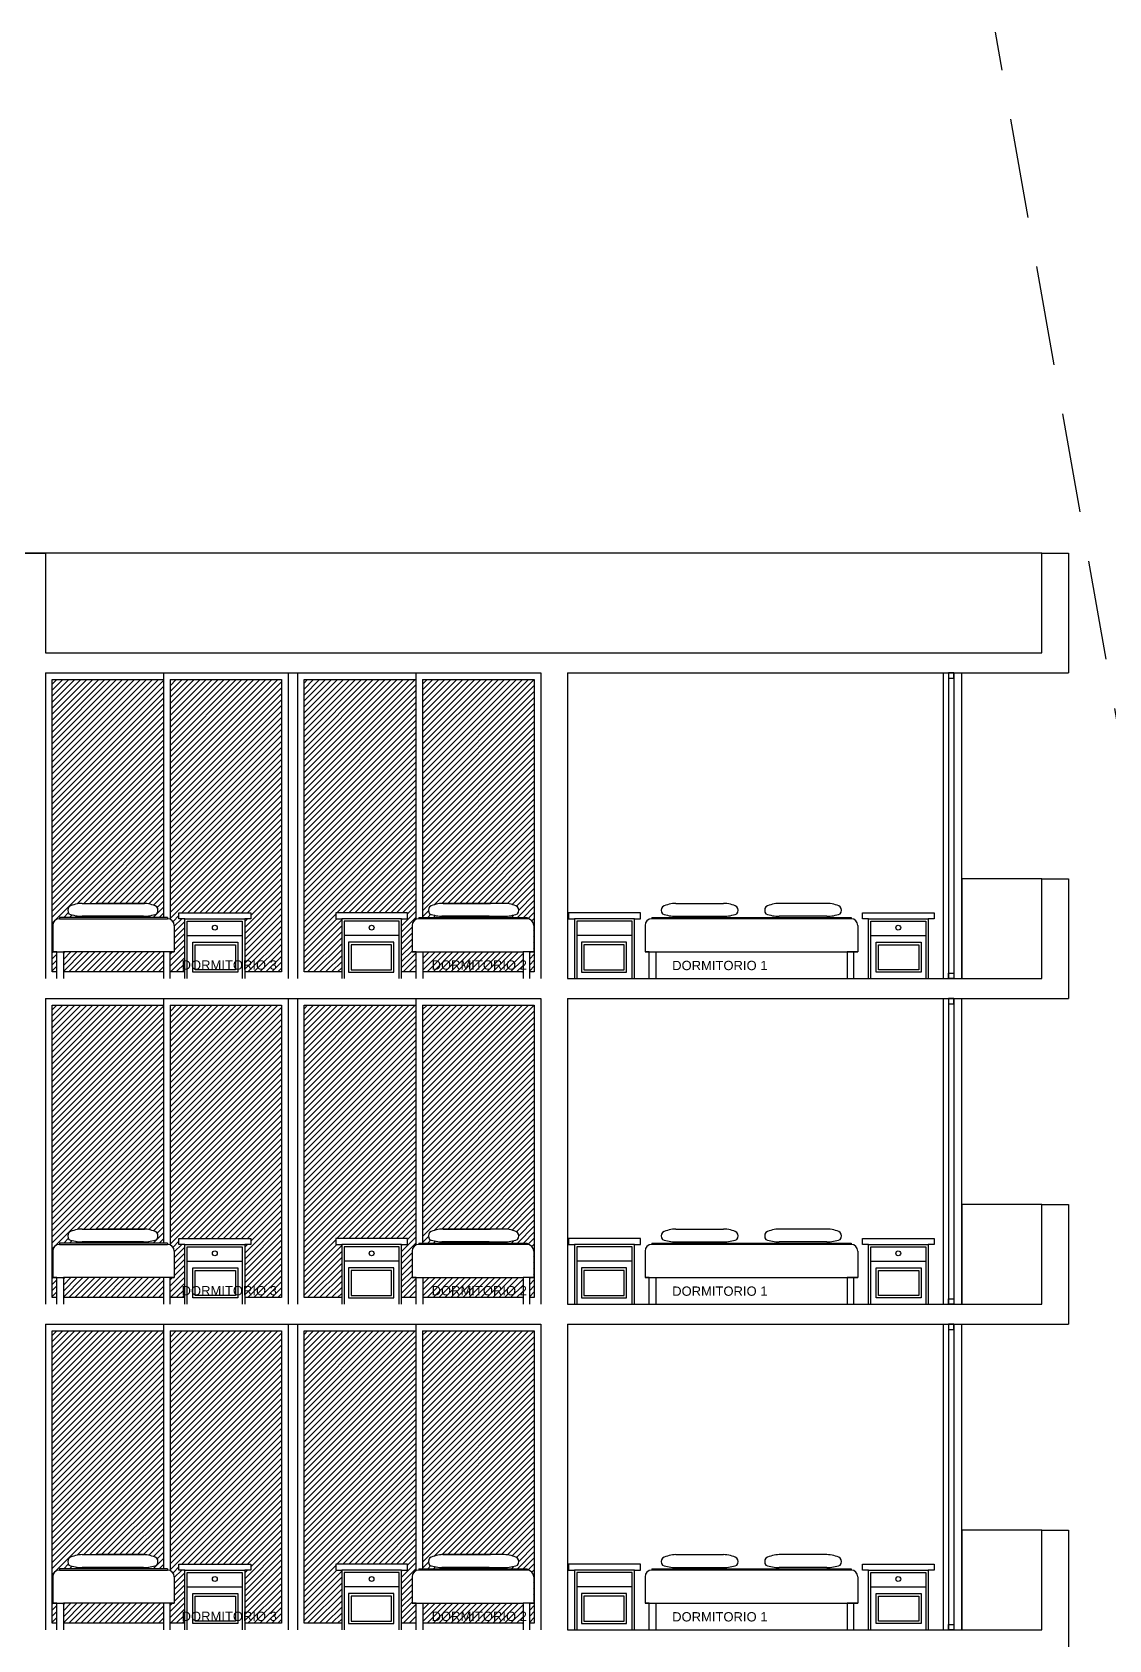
# Model space of a CAD drawing. Header units: millimetres. Extents: x 1217 to 2428, y 234 to 644.
# Drawn here: x 2255.87 to 2263.97, y 426.33 to 438.42 of the extents above; entities that cross this region are included whole.
import ezdxf

# ---------------------------------------------------------------- set-up
doc = ezdxf.new("R2010")
doc.units = ezdxf.units.MM
doc.linetypes.add('HIDDEN', pattern=[0.375, 0.25, -0.125])
doc.layers.get('0').update_dxf_attribs({"lineweight": 5})
for name, color, linetype in [('0.1', 251, 'Continuous'), ('0.2', 2, 'Continuous'), ('0.3', 6, 'Continuous'), ('MURO', 5, 'Continuous'), ('Texto', 1, 'Continuous')]:
    doc.layers.add(name, color=color, linetype=linetype)
doc.styles.add('INTERARQ', font='arial.ttf')
doc.styles.get("Standard").update_dxf_attribs({"font": 'arial.ttf'})
doc.dimstyles.new('ESCALA_1-50', dxfattribs={"dimtxt": 0.15, "dimasz": 0.06, "dimexe": 0.18, "dimexo": 0.0625, "dimgap": 0, "dimtad": 0, "dimtih": 1, "dimtoh": 1, "dimzin": 0, "dimdsep": 46, "dimtxsty": 'INTERARQ', "dimblk": 'DIMTICK', "dimcen": 0, "dimse1": 1, "dimse2": 1, "dimclrd": 256, "dimclre": 1, "dimclrt": 2, "dimadec": 0, "dimazin": 0, "dimtfac": 4.5, "dimtofl": 0, "dimtmove": 2, "dimatfit": 3, "dimldrblk": 'DIMTICK', "dimfxl": 1, "dimtolj": 1, "dimtzin": 0, "dimarcsym": 0})
pattern_1 = [(45, (422.339955, -270.773546), (-0.0224506403, 0.0224506403), [])]
pattern_2 = [(45, (422.33998, -268.323546), (-0.0224506403, 0.0224506403), [])]
pattern_3 = [(45, (422.33998, -265.873545), (-0.0224506403, 0.0224506403), [])]

# ---------------------------------------------------------------- blocks, each defined once
blk = doc.blocks.new('DIMTICK')
at = {"color": 1}
for p, q in [((-1, 0), (1, 0)), ((0, 1), (0, -1))]:
    blk.add_line(p, q, dxfattribs=at)
at = {"color": 3, "const_width": 0.141}
blk.add_lwpolyline([(0.71, 0.71), (-0.71, -0.71)], dxfattribs=at)
blk = doc.blocks.new('*D1771')
at = {"layer": '0.1', "lineweight": -2, "ltscale": 3, "transparency": 16777216}
for start, end in [(101.5525, 137.3613), (142.5403, 178.4475)]:
    blk.add_arc((2272.158, 387.171), 2.214, start, end, dxfattribs=at)
at = {"layer": 'Defpoints', "color": 0, "ltscale": 3, "transparency": 16777216}
for p in [(2263.121, 438.421, 0), (2270.836, 388.947), (2264.808, 387.171, 0), (2272.158, 387.171, 0), (2275.569, 387.171, 0)]:
    blk.add_point(p, dxfattribs=at)
at = {"layer": '0.1', "lineweight": -2, "ltscale": 3, "transparency": 16777216, "xscale": 0.06, "yscale": 0.06, "zscale": 0.06}
for p, rotation in [((2271.773, 389.352), 10.7762347188835), ((2269.943, 387.171), 269.2237652811169)]:
    blk.add_blockref('DIMTICK', p, dxfattribs=dict(at, rotation=rotation))
at = {"layer": '0.1', "color": 2, "ltscale": 3, "transparency": 16777216, "insert": (2270.462, 388.594), "char_height": 0.15, "attachment_point": 5, "style": 'INTERARQ'}
blk.add_mtext('\\A1;80°', dxfattribs=at)

msp = doc.modelspace()

# ---------------------------------------------------------------- hatches: boundary and pattern name
at = {"layer": '0.1', "ltscale": 3}
h = msp.add_hatch(dxfattribs=at)
h.set_pattern_fill('ANSI31', color=256, scale=0.01)
h.set_pattern_definition(pattern_3)
h.paths.add_polyline_path([(2257.07145, 433.551), (2257.74959, 433.551), (2257.74959, 431.351), (2257.4732, 431.351), (2257.4732, 431.751), (2257.5182, 431.751), (2257.5182, 431.796), (2257.4732, 431.796), (2257.07145, 431.796)])
h.paths.add_polyline_path([(2256.912, 433.551), (2257.07145, 433.551), (2257.07145, 431.796), (2256.9782, 431.796), (2256.9782, 431.751), (2257.0232, 431.751), (2257.0232, 431.351), (2256.91338, 431.351), (2256.91338, 431.501), (2256.94338, 431.501), (2256.94338, 431.701, 0.30639718), (2256.912, 431.7474)])
h.paths.add_polyline_path([(2256.02441, 433.551), (2256.862, 433.551), (2256.862, 431.761), (2256.07897, 431.761), (2256.07898, 431.751, 0.41421356), (2256.02898, 431.701), (2256.02898, 431.501), (2256.05898, 431.501), (2256.05898, 431.351), (2256.02441, 431.351)])
h.paths.add_polyline_path([(2256.15083, 431.78802, -0.34083198), (2256.15083, 431.8411, -0.12559879), (2256.25178, 431.86687), (2256.71083, 431.86687, -0.12559879), (2256.81178, 431.8411, -0.34083198), (2256.81178, 431.78802, -0.09102825), (2256.71083, 431.76949), (2256.25178, 431.76949, -0.09102825)], flags=16)
h.paths.add_polyline_path([(2256.10898, 431.501), (2256.86338, 431.501), (2256.86338, 431.351), (2256.10898, 431.351)])
h.paths.add_polyline_path([(2257.7347, 431.32919), (2256.98256, 431.32919), (2256.98256, 431.47344), (2257.7347, 431.47344)], flags=9)
h = msp.add_hatch(dxfattribs=at)
h.set_pattern_fill('ANSI31', color=256, scale=0.01)
h.set_pattern_definition(pattern_3)
h.paths.add_polyline_path([(2258.81057, 433.551), (2259.65155, 433.551), (2259.64698, 431.701, 0.41421356), (2259.59698, 431.751), (2259.59699, 431.761), (2258.81057, 431.761)])
h.paths.add_polyline_path([(2258.86418, 431.78802, -0.34083198), (2258.86418, 431.8411, -0.12559879), (2258.96513, 431.86687), (2259.32258, 431.86687), (2259.42418, 431.86687, -0.12559879), (2259.52513, 431.8411, -0.34083198), (2259.52513, 431.78802, -0.09102825), (2259.42418, 431.76949), (2258.96513, 431.76949, -0.09102825)], flags=16)
h.paths.add_polyline_path([(2258.81258, 431.501), (2259.56698, 431.501), (2259.56698, 431.351), (2258.81258, 431.351)])
h.paths.add_polyline_path([(2259.61698, 431.501), (2259.64698, 431.501), (2259.64698, 431.701), (2259.65155, 433.551), (2259.65155, 431.351), (2259.61698, 431.351)])
h.paths.add_polyline_path([(2257.91959, 433.551), (2258.76057, 433.551), (2258.76057, 431.74589, 0.28619519), (2258.73258, 431.701), (2258.73258, 431.501), (2258.76258, 431.501), (2258.76258, 431.351), (2258.65276, 431.351), (2258.65276, 431.751), (2258.69776, 431.751), (2258.69776, 431.796), (2258.20276, 431.796), (2258.15776, 431.796), (2258.15776, 431.751), (2258.20276, 431.751), (2258.20276, 431.351), (2257.91959, 431.351)])
h = msp.add_hatch(dxfattribs=at)
h.set_pattern_fill('ANSI31', color=256, scale=0.01)
h.set_pattern_definition(pattern_2)
h.paths.add_polyline_path([(2257.07145, 431.101), (2257.74959, 431.101), (2257.74959, 428.901), (2257.4732, 428.901), (2257.4732, 429.301), (2257.5182, 429.301), (2257.5182, 429.346), (2257.4732, 429.346), (2257.07145, 429.346)])
h.paths.add_polyline_path([(2256.912, 431.101), (2257.07145, 431.101), (2257.07145, 429.346), (2256.9782, 429.346), (2256.9782, 429.301), (2257.0232, 429.301), (2257.0232, 428.901), (2256.91338, 428.901), (2256.91338, 429.051), (2256.94338, 429.051), (2256.94338, 429.251, 0.30639718), (2256.912, 429.2974)])
h.paths.add_polyline_path([(2256.02441, 431.101), (2256.862, 431.101), (2256.862, 429.311), (2256.07897, 429.311), (2256.07898, 429.301, 0.41421356), (2256.02898, 429.251), (2256.02898, 429.051), (2256.05898, 429.051), (2256.05898, 428.901), (2256.02441, 428.901)])
h.paths.add_polyline_path([(2256.15083, 429.33802, -0.34083198), (2256.15083, 429.3911, -0.12559879), (2256.25178, 429.41687), (2256.71083, 429.41687, -0.12559879), (2256.81178, 429.3911, -0.34083198), (2256.81178, 429.33802, -0.09102825), (2256.71083, 429.31949), (2256.25178, 429.31949, -0.09102825)], flags=16)
h.paths.add_polyline_path([(2256.10898, 429.051), (2256.86338, 429.051), (2256.86338, 428.901), (2256.10898, 428.901)])
h.paths.add_polyline_path([(2257.7347, 428.87919), (2256.98256, 428.87919), (2256.98256, 429.02344), (2257.7347, 429.02344)], flags=9)
h = msp.add_hatch(dxfattribs=at)
h.set_pattern_fill('ANSI31', color=256, scale=0.01)
h.set_pattern_definition(pattern_2)
h.paths.add_polyline_path([(2258.81057, 431.101), (2259.65155, 431.101), (2259.64698, 429.251, 0.41421356), (2259.59698, 429.301), (2259.59699, 429.311), (2258.81057, 429.311)])
h.paths.add_polyline_path([(2258.86418, 429.33802, -0.34083198), (2258.86418, 429.3911, -0.12559879), (2258.96513, 429.41687), (2259.32258, 429.41687), (2259.42418, 429.41687, -0.12559879), (2259.52513, 429.3911, -0.34083198), (2259.52513, 429.33802, -0.09102825), (2259.42418, 429.31949), (2258.96513, 429.31949, -0.09102825)], flags=16)
h.paths.add_polyline_path([(2258.81258, 429.051), (2259.56698, 429.051), (2259.56698, 428.901), (2258.81258, 428.901)])
h.paths.add_polyline_path([(2259.61698, 429.051), (2259.64698, 429.051), (2259.64698, 429.251), (2259.65155, 431.101), (2259.65155, 428.901), (2259.61698, 428.901)])
h.paths.add_polyline_path([(2257.91959, 431.101), (2258.76057, 431.101), (2258.76057, 429.29589, 0.28619519), (2258.73258, 429.251), (2258.73258, 429.051), (2258.76258, 429.051), (2258.76258, 428.901), (2258.65276, 428.901), (2258.65276, 429.301), (2258.69776, 429.301), (2258.69776, 429.346), (2258.20276, 429.346), (2258.15776, 429.346), (2258.15776, 429.301), (2258.20276, 429.301), (2258.20276, 428.901), (2257.91959, 428.901)])
h = msp.add_hatch(dxfattribs=at)
h.set_pattern_fill('ANSI31', color=256, scale=0.01)
h.set_pattern_definition(pattern_1)
h.paths.add_polyline_path([(2257.07143, 428.651), (2257.74956, 428.651), (2257.74956, 426.451), (2257.47317, 426.451), (2257.47317, 426.851), (2257.51817, 426.851), (2257.51817, 426.896), (2257.47317, 426.896), (2257.07143, 426.896)])
h.paths.add_polyline_path([(2256.91197, 428.651), (2257.07143, 428.651), (2257.07143, 426.896), (2256.97817, 426.896), (2256.97817, 426.851), (2257.02317, 426.851), (2257.02317, 426.451), (2256.91336, 426.451), (2256.91336, 426.601), (2256.94336, 426.601), (2256.94336, 426.801, 0.30639718), (2256.91197, 426.8474)])
h.paths.add_polyline_path([(2256.02439, 428.651), (2256.86197, 428.651), (2256.86197, 426.861), (2256.07894, 426.861), (2256.07896, 426.851, 0.41421356), (2256.02896, 426.801), (2256.02896, 426.601), (2256.05896, 426.601), (2256.05896, 426.451), (2256.02439, 426.451)])
h.paths.add_polyline_path([(2256.1508, 426.88802, -0.34083198), (2256.1508, 426.9411, -0.12559879), (2256.25176, 426.96687), (2256.7108, 426.96687, -0.12559879), (2256.81175, 426.9411, -0.34083198), (2256.81175, 426.88802, -0.09102825), (2256.7108, 426.86949), (2256.25176, 426.86949, -0.09102825)], flags=16)
h.paths.add_polyline_path([(2256.10896, 426.601), (2256.86336, 426.601), (2256.86336, 426.451), (2256.10896, 426.451)])
h.paths.add_polyline_path([(2257.73468, 426.42919), (2256.98254, 426.42919), (2256.98254, 426.57344), (2257.73468, 426.57344)], flags=9)
h = msp.add_hatch(dxfattribs=at)
h.set_pattern_fill('ANSI31', color=256, scale=0.01)
h.set_pattern_definition(pattern_1)
h.paths.add_polyline_path([(2258.81054, 428.651), (2259.65152, 428.651), (2259.64695, 426.801, 0.41421356), (2259.59695, 426.851), (2259.59697, 426.861), (2258.81054, 426.861)])
h.paths.add_polyline_path([(2258.86416, 426.88802, -0.34083198), (2258.86416, 426.9411, -0.12559879), (2258.96511, 426.96687), (2259.32255, 426.96687), (2259.42415, 426.96687, -0.12559879), (2259.52511, 426.9411, -0.34083198), (2259.52511, 426.88802, -0.09102825), (2259.42415, 426.86949), (2258.96511, 426.86949, -0.09102825)], flags=16)
h.paths.add_polyline_path([(2258.81255, 426.601), (2259.56695, 426.601), (2259.56695, 426.451), (2258.81255, 426.451)])
h.paths.add_polyline_path([(2259.61695, 426.601), (2259.64695, 426.601), (2259.64695, 426.801), (2259.65152, 428.651), (2259.65152, 426.451), (2259.61695, 426.451)])
h.paths.add_polyline_path([(2257.91956, 428.651), (2258.76054, 428.651), (2258.76054, 426.84589, 0.28619519), (2258.73255, 426.801), (2258.73255, 426.601), (2258.76255, 426.601), (2258.76255, 426.451), (2258.65274, 426.451), (2258.65274, 426.851), (2258.69774, 426.851), (2258.69774, 426.896), (2258.20274, 426.896), (2258.15774, 426.896), (2258.15774, 426.851), (2258.20274, 426.851), (2258.20274, 426.451), (2257.91956, 426.451)])

# ---------------------------------------------------------------- linework, layer by layer
at = {"layer": '0.1', "linetype": 'ByBlock'}
for p, q in [((2256.02898, 431.701, 0), (2256.02898, 431.501, 0)), ((2256.89338, 431.761, 0), (2256.07897, 431.761, 0)), ((2256.07898, 431.751, 0), (2256.89337, 431.751, 0)), ((2256.94338, 431.701, 0), (2256.94338, 431.501, 0)), ((2258.73258, 431.701, 0), (2258.73258, 431.501, 0)), ((2258.78258, 431.761, 0), (2259.59699, 431.761, 0)), ((2259.59698, 431.751, 0), (2258.78259, 431.751, 0)), ((2259.64698, 431.701, 0), (2259.64698, 431.501, 0)), ((2260.48449, 431.701, 0), (2260.48449, 431.501, 0)), ((2262.0345, 431.751, 0), (2260.53448, 431.751, 0)), ((2260.53449, 431.761, 0), (2262.0345, 431.761, 0)), ((2262.08449, 431.701, 0), (2262.08449, 431.501, 0)), ((2256.02898, 431.501, 0), (2256.10898, 431.501, 0)), ((2256.05898, 431.501, 0), (2256.02898, 431.501, 0)), ((2256.05898, 431.301, 0), (2256.05898, 431.501, 0)), ((2256.94338, 431.501, 0), (2256.10898, 431.501, 0)), ((2256.10898, 431.501, 0), (2256.10898, 431.301, 0)), ((2256.94338, 431.501, 0), (2256.86338, 431.501, 0)), ((2256.91338, 431.501, 0), (2256.94338, 431.501, 0)), ((2256.91338, 431.301, 0), (2256.91338, 431.501, 0)), ((2258.73258, 431.501, 0), (2258.81258, 431.501, 0)), ((2258.73258, 431.501, 0), (2259.56698, 431.501, 0)), ((2258.76258, 431.501, 0), (2258.73258, 431.501, 0)), ((2258.76258, 431.301, 0), (2258.76258, 431.501, 0)), ((2259.56698, 431.501, 0), (2259.56698, 431.301, 0)), ((2259.64698, 431.501, 0), (2259.56698, 431.501, 0)), ((2259.61698, 431.501, 0), (2259.64698, 431.501, 0)), ((2259.61698, 431.301, 0), (2259.61698, 431.501, 0)), ((2260.48449, 431.501, 0), (2260.56449, 431.501, 0)), ((2260.48449, 431.501, 0), (2262.08449, 431.501, 0)), ((2260.51449, 431.501, 0), (2260.48449, 431.501, 0)), ((2260.51449, 431.301, 0), (2260.51449, 431.501, 0)), ((2262.00449, 431.501, 0), (2262.00449, 431.301, 0)), ((2262.08449, 431.501, 0), (2262.00449, 431.501, 0)), ((2262.05449, 431.501, 0), (2262.08449, 431.501, 0)), ((2262.05449, 431.301, 0), (2262.05449, 431.501, 0)), ((2256.02898, 429.251, 0), (2256.02898, 429.051, 0)), ((2256.89338, 429.311, 0), (2256.07897, 429.311, 0)), ((2256.07898, 429.301, 0), (2256.89337, 429.301, 0)), ((2256.94338, 429.251, 0), (2256.94338, 429.051, 0)), ((2258.73258, 429.251, 0), (2258.73258, 429.051, 0)), ((2258.78258, 429.311, 0), (2259.59699, 429.311, 0)), ((2259.59698, 429.301, 0), (2258.78259, 429.301, 0)), ((2259.64698, 429.251, 0), (2259.64698, 429.051, 0)), ((2260.48449, 429.251, 0), (2260.48449, 429.051, 0)), ((2262.0345, 429.301, 0), (2260.53448, 429.301, 0)), ((2260.53449, 429.311, 0), (2262.0345, 429.311, 0)), ((2262.08449, 429.251, 0), (2262.08449, 429.051, 0)), ((2256.02898, 429.051, 0), (2256.10898, 429.051, 0)), ((2256.05898, 429.051, 0), (2256.02898, 429.051, 0)), ((2256.05898, 428.851, 0), (2256.05898, 429.051, 0)), ((2256.94338, 429.051, 0), (2256.10898, 429.051, 0)), ((2256.10898, 429.051, 0), (2256.10898, 428.851, 0)), ((2256.94338, 429.051, 0), (2256.86338, 429.051, 0)), ((2256.91338, 429.051, 0), (2256.94338, 429.051, 0)), ((2256.91338, 428.851, 0), (2256.91338, 429.051, 0)), ((2258.73258, 429.051, 0), (2258.81258, 429.051, 0)), ((2258.73258, 429.051, 0), (2259.56698, 429.051, 0)), ((2258.76258, 429.051, 0), (2258.73258, 429.051, 0)), ((2258.76258, 428.851, 0), (2258.76258, 429.051, 0)), ((2259.56698, 429.051, 0), (2259.56698, 428.851, 0)), ((2259.64698, 429.051, 0), (2259.56698, 429.051, 0)), ((2259.61698, 429.051, 0), (2259.64698, 429.051, 0)), ((2259.61698, 428.851, 0), (2259.61698, 429.051, 0)), ((2260.48449, 429.051, 0), (2260.56449, 429.051, 0)), ((2260.48449, 429.051, 0), (2262.08449, 429.051, 0)), ((2260.51449, 429.051, 0), (2260.48449, 429.051, 0)), ((2260.51449, 428.851, 0), (2260.51449, 429.051, 0)), ((2262.00449, 429.051, 0), (2262.00449, 428.851, 0)), ((2262.08449, 429.051, 0), (2262.00449, 429.051, 0)), ((2262.05449, 429.051, 0), (2262.08449, 429.051, 0)), ((2262.05449, 428.851, 0), (2262.05449, 429.051, 0)), ((2256.89336, 426.861, 0), (2256.07894, 426.861, 0)), ((2256.07896, 426.851, 0), (2256.89334, 426.851, 0)), ((2258.78255, 426.861, 0), (2259.59697, 426.861, 0)), ((2259.59695, 426.851, 0), (2258.78257, 426.851, 0)), ((2262.03447, 426.851, 0), (2260.53445, 426.851, 0)), ((2260.53446, 426.861, 0), (2262.03447, 426.861, 0)), ((2256.02896, 426.801, 0), (2256.02896, 426.601, 0)), ((2256.94336, 426.801, 0), (2256.94336, 426.601, 0)), ((2258.73255, 426.801, 0), (2258.73255, 426.601, 0)), ((2259.64695, 426.801, 0), (2259.64695, 426.601, 0)), ((2260.48446, 426.801, 0), (2260.48446, 426.601, 0)), ((2262.08446, 426.801, 0), (2262.08446, 426.601, 0)), ((2256.02896, 426.601, 0), (2256.10896, 426.601, 0)), ((2256.05896, 426.601, 0), (2256.02896, 426.601, 0)), ((2256.05896, 426.401, 0), (2256.05896, 426.601, 0)), ((2256.94336, 426.601, 0), (2256.10896, 426.601, 0)), ((2256.10896, 426.601, 0), (2256.10896, 426.401, 0)), ((2256.94336, 426.601, 0), (2256.86336, 426.601, 0)), ((2256.91336, 426.601, 0), (2256.94336, 426.601, 0)), ((2256.91336, 426.401, 0), (2256.91336, 426.601, 0)), ((2258.73255, 426.601, 0), (2258.81255, 426.601, 0)), ((2258.73255, 426.601, 0), (2259.56695, 426.601, 0)), ((2258.76255, 426.601, 0), (2258.73255, 426.601, 0)), ((2258.76255, 426.401, 0), (2258.76255, 426.601, 0)), ((2259.56695, 426.601, 0), (2259.56695, 426.401, 0)), ((2259.64695, 426.601, 0), (2259.56695, 426.601, 0)), ((2259.61695, 426.601, 0), (2259.64695, 426.601, 0)), ((2259.61695, 426.401, 0), (2259.61695, 426.601, 0)), ((2260.48446, 426.601, 0), (2260.56446, 426.601, 0)), ((2260.48446, 426.601, 0), (2262.08446, 426.601, 0)), ((2260.51446, 426.601, 0), (2260.48446, 426.601, 0)), ((2260.51446, 426.401, 0), (2260.51446, 426.601, 0)), ((2262.00446, 426.601, 0), (2262.00446, 426.401, 0)), ((2262.08446, 426.601, 0), (2262.00446, 426.601, 0)), ((2262.05446, 426.601, 0), (2262.08446, 426.601, 0)), ((2262.05446, 426.401, 0), (2262.05446, 426.601, 0))]:
    msp.add_line(p, q, dxfattribs=at)
at = {"layer": '0.1'}
for p, q in [((2256.86338, 431.501, 0), (2256.86338, 431.301, 0)), ((2258.81258, 431.501, 0), (2258.81258, 431.301, 0)), ((2260.56449, 431.501, 0), (2260.56449, 431.301, 0)), ((2256.86338, 429.051, 0), (2256.86338, 428.851, 0)), ((2258.81258, 429.051, 0), (2258.81258, 428.851, 0)), ((2260.56449, 429.051, 0), (2260.56449, 428.851, 0)), ((2256.86336, 426.601, 0), (2256.86336, 426.401, 0)), ((2258.81255, 426.601, 0), (2258.81255, 426.401, 0)), ((2260.56446, 426.601, 0), (2260.56446, 426.401, 0))]:
    msp.add_line(p, q, dxfattribs=at)
at = {"layer": '0.1', "ltscale": 3, "elevation": 0}
for points in [[(2263.47009, 434.50095), (2250.97108, 434.50147)], [(2256.05898, 431.351), (2256.02441, 431.351), (2256.02441, 433.551), (2256.862, 433.551)], [(2256.862, 433.601), (2256.862, 431.761)], [(2256.912, 433.551), (2257.74959, 433.551), (2257.74959, 431.351), (2257.4732, 431.351)], [(2256.912, 433.551), (2256.912, 431.7474)], [(2258.20276, 431.351), (2257.91959, 431.351), (2257.91959, 433.551), (2258.76057, 433.551)], [(2258.76057, 433.601), (2258.76057, 431.74589)], [(2258.81057, 433.551), (2259.65155, 433.551), (2259.65155, 431.351), (2259.61698, 431.351)], [(2258.81057, 433.551), (2258.81057, 431.761)], [(2262.7281, 433.601), (2262.7281, 431.301)], [(2262.7681, 433.601), (2262.7681, 431.301)], [(2262.8081, 433.601), (2262.8081, 431.301)], [(2262.8681, 431.301), (2262.8681, 433.601)], [(2262.86811, 432.051), (2262.86811, 433.601)], [(2262.86811, 432.051), (2262.86811, 431.301)], [(2263.47011, 432.051), (2262.86811, 432.051)], [(2256.86338, 431.351), (2256.10898, 431.351)], [(2257.0232, 431.351), (2256.91338, 431.351)], [(2258.76258, 431.351), (2258.65276, 431.351)], [(2259.56698, 431.351), (2258.81258, 431.351)], [(2256.05898, 428.901), (2256.02441, 428.901), (2256.02441, 431.101), (2256.862, 431.101)], [(2256.862, 431.151), (2256.862, 429.311)], [(2256.912, 431.101), (2257.74959, 431.101), (2257.74959, 428.901), (2257.4732, 428.901)], [(2256.912, 431.101), (2256.912, 429.2974)], [(2258.20276, 428.901), (2257.91959, 428.901), (2257.91959, 431.101), (2258.76057, 431.101)], [(2258.76057, 431.151), (2258.76057, 429.29589)], [(2258.81057, 431.101), (2259.65155, 431.101), (2259.65155, 428.901), (2259.61698, 428.901)], [(2258.81057, 431.101), (2258.81057, 429.311)], [(2262.7281, 431.151), (2262.7281, 428.851)], [(2262.7681, 431.151), (2262.7681, 428.851)], [(2262.8081, 431.151), (2262.8081, 428.851)], [(2262.8681, 428.851), (2262.8681, 431.151)], [(2262.86811, 429.601), (2262.86811, 431.151)], [(2262.86811, 429.601), (2262.86811, 428.851)], [(2263.47011, 429.601), (2262.86811, 429.601)], [(2256.86338, 428.901), (2256.10898, 428.901)], [(2257.0232, 428.901), (2256.91338, 428.901)], [(2258.76258, 428.901), (2258.65276, 428.901)], [(2259.56698, 428.901), (2258.81258, 428.901)], [(2256.05896, 426.451), (2256.02439, 426.451), (2256.02439, 428.651), (2256.86197, 428.651)], [(2256.86197, 428.701), (2256.86197, 426.861)], [(2256.91197, 428.651), (2257.74956, 428.651), (2257.74956, 426.451), (2257.47317, 426.451)], [(2256.91197, 428.651), (2256.91197, 426.8474)], [(2258.20274, 426.451), (2257.91956, 426.451), (2257.91956, 428.651), (2258.76054, 428.651)], [(2258.76054, 428.701), (2258.76054, 426.84589)], [(2258.81054, 428.651), (2259.65152, 428.651), (2259.65152, 426.451), (2259.61695, 426.451)], [(2258.81054, 428.651), (2258.81054, 426.861)], [(2262.72808, 428.701), (2262.72808, 426.401)], [(2262.76808, 428.701), (2262.76808, 426.401)], [(2262.80808, 428.701), (2262.80808, 426.401)], [(2262.86808, 426.401), (2262.86808, 428.701)], [(2262.86809, 427.151), (2262.86809, 428.701)], [(2262.86809, 427.151), (2262.86809, 426.401)], [(2263.47009, 427.151), (2262.86809, 427.151)], [(2256.86336, 426.451), (2256.10896, 426.451)], [(2257.02317, 426.451), (2256.91336, 426.451)], [(2258.76255, 426.451), (2258.65274, 426.451)], [(2259.56695, 426.451), (2258.81255, 426.451)]]:
    msp.add_lwpolyline(points, dxfattribs=at)
at = {"layer": '0.1', "elevation": 0}
for points in [[(2256.25175, 431.86687), (2256.72058, 431.86687)], [(2256.71083, 431.86687), (2256.35338, 431.86687)], [(2259.42421, 431.86687), (2258.95538, 431.86687)], [(2258.96513, 431.86687), (2259.32258, 431.86687)], [(2260.71704, 431.86687), (2261.07449, 431.86687)], [(2261.85193, 431.86687), (2261.49449, 431.86687)], [(2256.71083, 431.76949), (2256.25177, 431.76949)], [(2256.36313, 431.76949), (2256.72058, 431.76949)], [(2259.31282, 431.76949), (2258.95538, 431.76949)], [(2258.96513, 431.76949), (2259.42419, 431.76949)], [(2260.71704, 431.76949), (2261.07449, 431.76949)], [(2261.85193, 431.76949), (2261.49449, 431.76949)], [(2256.25175, 429.41687), (2256.72058, 429.41687)], [(2256.71083, 429.41687), (2256.35338, 429.41687)], [(2259.42421, 429.41687), (2258.95538, 429.41687)], [(2258.96513, 429.41687), (2259.32258, 429.41687)], [(2260.71704, 429.41687), (2261.07449, 429.41687)], [(2261.85193, 429.41687), (2261.49449, 429.41687)], [(2256.71083, 429.31949), (2256.25177, 429.31949)], [(2256.36313, 429.31949), (2256.72058, 429.31949)], [(2259.31282, 429.31949), (2258.95538, 429.31949)], [(2258.96513, 429.31949), (2259.42419, 429.31949)], [(2260.71704, 429.31949), (2261.07449, 429.31949)], [(2261.85193, 429.31949), (2261.49449, 429.31949)], [(2256.25173, 426.96687), (2256.72055, 426.96687)], [(2256.7108, 426.96687), (2256.35336, 426.96687)], [(2259.42418, 426.96687), (2258.95536, 426.96687)], [(2258.96511, 426.96687), (2259.32255, 426.96687)], [(2260.71702, 426.96687), (2261.07446, 426.96687)], [(2261.85191, 426.96687), (2261.49446, 426.96687)], [(2256.7108, 426.86949), (2256.25174, 426.86949)], [(2256.36311, 426.86949), (2256.72055, 426.86949)], [(2259.3128, 426.86949), (2258.95536, 426.86949)], [(2258.96511, 426.86949), (2259.42417, 426.86949)], [(2260.71702, 426.86949), (2261.07446, 426.86949)], [(2261.85191, 426.86949), (2261.49446, 426.86949)]]:
    msp.add_lwpolyline(points, dxfattribs=at)
at = {"layer": '0.1', "linetype": 'ByBlock', "elevation": 0}
for points in [[(2257.0232, 431.751), (2256.9782, 431.751), (2256.9782, 431.796), (2257.4732, 431.796), (2257.5182, 431.796), (2257.5182, 431.751), (2257.4732, 431.751)], [(2258.65276, 431.751), (2258.69776, 431.751), (2258.69776, 431.796), (2258.20276, 431.796), (2258.15776, 431.796), (2258.15776, 431.751), (2258.20276, 431.751)], [(2260.40467, 431.751), (2260.44967, 431.751), (2260.44967, 431.796), (2259.95467, 431.796), (2259.90967, 431.796), (2259.90967, 431.751), (2259.95467, 431.751)], [(2262.1643, 431.751), (2262.1193, 431.751), (2262.1193, 431.796), (2262.6143, 431.796), (2262.6593, 431.796), (2262.6593, 431.751), (2262.6143, 431.751)], [(2256.07897, 431.761), (2256.07898, 431.751)], [(2256.89338, 431.761), (2256.89337, 431.751)], [(2257.0232, 431.301), (2257.0232, 431.751), (2257.4732, 431.751), (2257.4732, 431.301)], [(2257.0412, 431.301), (2257.0412, 431.733), (2257.4552, 431.733), (2257.4552, 431.301)], [(2258.65276, 431.301), (2258.65276, 431.751), (2258.20276, 431.751), (2258.20276, 431.301)], [(2258.63476, 431.301), (2258.63476, 431.733), (2258.22076, 431.733), (2258.22076, 431.301)], [(2258.78258, 431.761), (2258.78259, 431.751)], [(2259.59699, 431.761), (2259.59698, 431.751)], [(2260.40467, 431.301), (2260.40467, 431.751), (2259.95467, 431.751), (2259.95467, 431.301)], [(2260.38667, 431.301), (2260.38667, 431.733), (2259.97267, 431.733), (2259.97267, 431.301)], [(2260.53449, 431.761), (2260.5345, 431.751)], [(2262.0345, 431.761), (2262.03449, 431.751)], [(2262.1643, 431.301), (2262.1643, 431.751), (2262.6143, 431.751), (2262.6143, 431.301)], [(2262.1823, 431.301), (2262.1823, 431.733), (2262.5963, 431.733), (2262.5963, 431.301)], [(2257.0412, 431.62609), (2257.4552, 431.62609)], [(2258.63476, 431.62609), (2258.22076, 431.62609)], [(2260.38667, 431.62609), (2259.97267, 431.62609)], [(2262.1823, 431.62609), (2262.5963, 431.62609)], [(2256.07897, 429.311), (2256.07898, 429.301)], [(2256.89338, 429.311), (2256.89337, 429.301)], [(2257.0232, 429.301), (2256.9782, 429.301), (2256.9782, 429.346), (2257.4732, 429.346), (2257.5182, 429.346), (2257.5182, 429.301), (2257.4732, 429.301)], [(2257.0232, 428.851), (2257.0232, 429.301), (2257.4732, 429.301), (2257.4732, 428.851)], [(2257.0412, 428.851), (2257.0412, 429.283), (2257.4552, 429.283), (2257.4552, 428.851)], [(2258.65276, 429.301), (2258.69776, 429.301), (2258.69776, 429.346), (2258.20276, 429.346), (2258.15776, 429.346), (2258.15776, 429.301), (2258.20276, 429.301)], [(2258.65276, 428.851), (2258.65276, 429.301), (2258.20276, 429.301), (2258.20276, 428.851)], [(2258.63476, 428.851), (2258.63476, 429.283), (2258.22076, 429.283), (2258.22076, 428.851)], [(2258.78258, 429.311), (2258.78259, 429.301)], [(2259.59699, 429.311), (2259.59698, 429.301)], [(2260.40467, 429.301), (2260.44967, 429.301), (2260.44967, 429.346), (2259.95467, 429.346), (2259.90967, 429.346), (2259.90967, 429.301), (2259.95467, 429.301)], [(2260.40467, 428.851), (2260.40467, 429.301), (2259.95467, 429.301), (2259.95467, 428.851)], [(2260.38667, 428.851), (2260.38667, 429.283), (2259.97267, 429.283), (2259.97267, 428.851)], [(2260.53449, 429.311), (2260.5345, 429.301)], [(2262.0345, 429.311), (2262.03449, 429.301)], [(2262.1643, 429.301), (2262.1193, 429.301), (2262.1193, 429.346), (2262.6143, 429.346), (2262.6593, 429.346), (2262.6593, 429.301), (2262.6143, 429.301)], [(2262.1643, 428.851), (2262.1643, 429.301), (2262.6143, 429.301), (2262.6143, 428.851)], [(2262.1823, 428.851), (2262.1823, 429.283), (2262.5963, 429.283), (2262.5963, 428.851)], [(2257.0412, 429.17609), (2257.4552, 429.17609)], [(2258.63476, 429.17609), (2258.22076, 429.17609)], [(2260.38667, 429.17609), (2259.97267, 429.17609)], [(2262.1823, 429.17609), (2262.5963, 429.17609)], [(2256.07894, 426.861), (2256.07896, 426.851)], [(2256.89336, 426.861), (2256.89334, 426.851)], [(2257.02317, 426.851), (2256.97817, 426.851), (2256.97817, 426.896), (2257.47317, 426.896), (2257.51817, 426.896), (2257.51817, 426.851), (2257.47317, 426.851)], [(2257.02317, 426.401), (2257.02317, 426.851), (2257.47317, 426.851), (2257.47317, 426.401)], [(2257.04117, 426.401), (2257.04117, 426.833), (2257.45517, 426.833), (2257.45517, 426.401)], [(2258.65274, 426.851), (2258.69774, 426.851), (2258.69774, 426.896), (2258.20274, 426.896), (2258.15774, 426.896), (2258.15774, 426.851), (2258.20274, 426.851)], [(2258.65274, 426.401), (2258.65274, 426.851), (2258.20274, 426.851), (2258.20274, 426.401)], [(2258.63474, 426.401), (2258.63474, 426.833), (2258.22074, 426.833), (2258.22074, 426.401)], [(2258.78255, 426.861), (2258.78257, 426.851)], [(2259.59697, 426.861), (2259.59695, 426.851)], [(2260.40464, 426.851), (2260.44964, 426.851), (2260.44964, 426.896), (2259.95464, 426.896), (2259.90964, 426.896), (2259.90964, 426.851), (2259.95464, 426.851)], [(2260.40464, 426.401), (2260.40464, 426.851), (2259.95464, 426.851), (2259.95464, 426.401)], [(2260.38664, 426.401), (2260.38664, 426.833), (2259.97264, 426.833), (2259.97264, 426.401)], [(2260.53446, 426.861), (2260.53447, 426.851)], [(2262.03447, 426.861), (2262.03446, 426.851)], [(2262.16428, 426.851), (2262.11928, 426.851), (2262.11928, 426.896), (2262.61428, 426.896), (2262.65928, 426.896), (2262.65928, 426.851), (2262.61428, 426.851)], [(2262.16428, 426.401), (2262.16428, 426.851), (2262.61428, 426.851), (2262.61428, 426.401)], [(2262.18228, 426.401), (2262.18228, 426.833), (2262.59628, 426.833), (2262.59628, 426.401)], [(2257.04117, 426.72609), (2257.45517, 426.72609)], [(2258.63474, 426.72609), (2258.22074, 426.72609)], [(2260.38664, 426.72609), (2259.97264, 426.72609)], [(2262.18228, 426.72609), (2262.59628, 426.72609)]]:
    msp.add_lwpolyline(points, dxfattribs=at)
for points in [[(2257.0818, 431.57377), (2257.42104, 431.57377), (2257.42104, 431.349), (2257.0818, 431.349)], [(2257.0998, 431.55577), (2257.40304, 431.55577), (2257.40304, 431.367), (2257.0998, 431.367)], [(2258.59416, 431.57377), (2258.25492, 431.57377), (2258.25492, 431.349), (2258.59416, 431.349)], [(2258.57616, 431.55577), (2258.27292, 431.55577), (2258.27292, 431.367), (2258.57616, 431.367)], [(2260.34607, 431.57377), (2260.00682, 431.57377), (2260.00682, 431.349), (2260.34607, 431.349)], [(2260.32807, 431.55577), (2260.02482, 431.55577), (2260.02482, 431.367), (2260.32807, 431.367)], [(2262.2229, 431.57377), (2262.56215, 431.57377), (2262.56215, 431.349), (2262.2229, 431.349)], [(2262.2409, 431.55577), (2262.54415, 431.55577), (2262.54415, 431.367), (2262.2409, 431.367)], [(2257.0818, 429.12377), (2257.42104, 429.12377), (2257.42104, 428.899), (2257.0818, 428.899)], [(2257.0998, 429.10577), (2257.40304, 429.10577), (2257.40304, 428.917), (2257.0998, 428.917)], [(2258.59416, 429.12377), (2258.25492, 429.12377), (2258.25492, 428.899), (2258.59416, 428.899)], [(2258.57616, 429.10577), (2258.27292, 429.10577), (2258.27292, 428.917), (2258.57616, 428.917)], [(2260.34607, 429.12377), (2260.00682, 429.12377), (2260.00682, 428.899), (2260.34607, 428.899)], [(2260.32807, 429.10577), (2260.02482, 429.10577), (2260.02482, 428.917), (2260.32807, 428.917)], [(2262.2229, 429.12377), (2262.56215, 429.12377), (2262.56215, 428.899), (2262.2229, 428.899)], [(2262.2409, 429.10577), (2262.54415, 429.10577), (2262.54415, 428.917), (2262.2409, 428.917)], [(2257.08178, 426.67377), (2257.42102, 426.67377), (2257.42102, 426.449), (2257.08178, 426.449)], [(2257.09978, 426.65577), (2257.40302, 426.65577), (2257.40302, 426.467), (2257.09978, 426.467)], [(2258.59413, 426.67377), (2258.25489, 426.67377), (2258.25489, 426.449), (2258.59413, 426.449)], [(2258.57613, 426.65577), (2258.27289, 426.65577), (2258.27289, 426.467), (2258.57613, 426.467)], [(2260.34604, 426.67377), (2260.0068, 426.67377), (2260.0068, 426.449), (2260.34604, 426.449)], [(2260.32804, 426.65577), (2260.0248, 426.65577), (2260.0248, 426.467), (2260.32804, 426.467)], [(2262.22288, 426.67377), (2262.56212, 426.67377), (2262.56212, 426.449), (2262.22288, 426.449)], [(2262.24088, 426.65577), (2262.54412, 426.65577), (2262.54412, 426.467), (2262.24088, 426.467)]]:
    msp.add_lwpolyline(points, close=True, dxfattribs=at)
at = {"layer": '0.1', "linetype": 'ByBlock'}
for centre in [(2257.2482, 431.68356, 0), (2258.42776, 431.68356, 0), (2262.3893, 431.68356, 0), (2257.2482, 429.23356, 0), (2258.42776, 429.23356, 0), (2262.3893, 429.23356, 0), (2257.24817, 426.78356, 0), (2258.42774, 426.78356, 0), (2262.38928, 426.78356, 0)]:
    msp.add_circle(centre, 0.01818, dxfattribs=at)
at = {"layer": '0.1'}
for centre, radius, start, end in [((2256.18524, 431.81456, 0), 0.04346, 142.358497, 217.641503), ((2256.25178, 431.65621, 0), 0.21066, 90, 118.635178), ((2256.71083, 431.65621, 0), 0.21066, 61.364822, 90), ((2256.77736, 431.81456, 0), 0.04346, 322.358497, 37.641503), ((2258.89859, 431.81456, 0), 0.04346, 142.358497, 217.641503), ((2258.96513, 431.65621, 0), 0.21066, 90, 118.635178), ((2259.42418, 431.65621, 0), 0.21066, 61.364822, 90), ((2259.49072, 431.81456, 0), 0.04346, 322.358497, 37.641503), ((2260.6505, 431.81456, 0), 0.04346, 142.358497, 217.641503), ((2260.71704, 431.65621, 0), 0.21066, 90, 118.635178), ((2261.07449, 431.65621, 0), 0.21066, 61.364822, 90), ((2261.14103, 431.81456, 0), 0.04346, 322.358497, 37.641503), ((2261.42795, 431.81456, 0), 0.04346, 142.358497, 217.641503), ((2261.49449, 431.65621, 0), 0.21066, 90, 118.635178), ((2256.25178, 432.05371, 0), 0.28423, 249.195199, 270), ((2256.71083, 432.05371, 0), 0.28423, 270, 290.804801), ((2258.96513, 432.05371, 0), 0.28423, 249.195199, 270), ((2259.42418, 432.05371, 0), 0.28423, 270, 290.804801), ((2260.71704, 432.05371, 0), 0.28423, 249.195199, 270), ((2261.07449, 432.05371, 0), 0.28423, 270, 290.804801), ((2261.49449, 432.05371, 0), 0.28423, 249.195199, 270), ((2256.18524, 429.36456, 0), 0.04346, 142.358497, 217.641503), ((2256.25178, 429.20621, 0), 0.21066, 90, 118.635178), ((2256.71083, 429.20621, 0), 0.21066, 61.364822, 90), ((2256.77736, 429.36456, 0), 0.04346, 322.358497, 37.641503), ((2258.89859, 429.36456, 0), 0.04346, 142.358497, 217.641503), ((2258.96513, 429.20621, 0), 0.21066, 90, 118.635178), ((2259.42418, 429.20621, 0), 0.21066, 61.364822, 90), ((2259.49072, 429.36456, 0), 0.04346, 322.358497, 37.641503), ((2260.6505, 429.36456, 0), 0.04346, 142.358497, 217.641503), ((2260.71704, 429.20621, 0), 0.21066, 90, 118.635178), ((2261.07449, 429.20621, 0), 0.21066, 61.364822, 90), ((2261.14103, 429.36456, 0), 0.04346, 322.358497, 37.641503), ((2261.42795, 429.36456, 0), 0.04346, 142.358497, 217.641503), ((2261.49449, 429.20621, 0), 0.21066, 90, 118.635178), ((2256.25178, 429.60371, 0), 0.28423, 249.195199, 270), ((2256.71083, 429.60371, 0), 0.28423, 270, 290.804801), ((2258.96513, 429.60371, 0), 0.28423, 249.195199, 270), ((2259.42418, 429.60371, 0), 0.28423, 270, 290.804801), ((2260.71704, 429.60371, 0), 0.28423, 249.195199, 270), ((2261.07449, 429.60371, 0), 0.28423, 270, 290.804801), ((2261.49449, 429.60371, 0), 0.28423, 249.195199, 270), ((2256.25176, 426.75621, 0), 0.21066, 90, 118.635178), ((2256.7108, 426.75621, 0), 0.21066, 61.364822, 90), ((2258.96511, 426.75621, 0), 0.21066, 90, 118.635178), ((2259.42415, 426.75621, 0), 0.21066, 61.364822, 90), ((2260.71702, 426.75621, 0), 0.21066, 90, 118.635178), ((2261.07446, 426.75621, 0), 0.21066, 61.364822, 90), ((2261.49446, 426.75621, 0), 0.21066, 90, 118.635178), ((2256.18522, 426.91456, 0), 0.04346, 142.358497, 217.641503), ((2256.25176, 427.15371, 0), 0.28423, 249.195199, 270), ((2256.7108, 427.15371, 0), 0.28423, 270, 290.804801), ((2256.77734, 426.91456, 0), 0.04346, 322.358497, 37.641503), ((2258.89857, 426.91456, 0), 0.04346, 142.358497, 217.641503), ((2258.96511, 427.15371, 0), 0.28423, 249.195199, 270), ((2259.42415, 427.15371, 0), 0.28423, 270, 290.804801), ((2259.49069, 426.91456, 0), 0.04346, 322.358497, 37.641503), ((2260.65048, 426.91456, 0), 0.04346, 142.358497, 217.641503), ((2260.71702, 427.15371, 0), 0.28423, 249.195199, 270), ((2261.07446, 427.15371, 0), 0.28423, 270, 290.804801), ((2261.141, 426.91456, 0), 0.04346, 322.358497, 37.641503), ((2261.42792, 426.91456, 0), 0.04346, 142.358497, 217.641503), ((2261.49446, 427.15371, 0), 0.28423, 249.195199, 270)]:
    msp.add_arc(centre, radius, start, end, dxfattribs=at)
at = {"layer": '0.1', "linetype": 'ByBlock'}
for centre, radius, start, end in [((2261.85193, 431.65621, 0), 0.21066, 61.364822, 90), ((2261.91847, 431.81456, 0), 0.04346, 322.358497, 37.641503), ((2256.07898, 431.701, 0), 0.05, 90, 180), ((2256.89338, 431.701, 0), 0.05, 0, 90), ((2258.78258, 431.701, 0), 0.05, 90, 180), ((2259.59698, 431.701, 0), 0.05, 0, 90), ((2260.53449, 431.701, 0), 0.05, 90, 180), ((2261.85193, 432.05371, 0), 0.28423, 270, 290.804801), ((2262.03449, 431.701, 0), 0.05, 0, 90), ((2261.85193, 429.20621, 0), 0.21066, 61.364822, 90), ((2261.91847, 429.36456, 0), 0.04346, 322.358497, 37.641503), ((2256.07898, 429.251, 0), 0.05, 90, 180), ((2256.89338, 429.251, 0), 0.05, 0, 90), ((2258.78258, 429.251, 0), 0.05, 90, 180), ((2259.59698, 429.251, 0), 0.05, 0, 90), ((2260.53449, 429.251, 0), 0.05, 90, 180), ((2261.85193, 429.60371, 0), 0.28423, 270, 290.804801), ((2262.03449, 429.251, 0), 0.05, 0, 90), ((2261.85191, 426.75621, 0), 0.21066, 61.364822, 90), ((2256.07896, 426.801, 0), 0.05, 90, 180), ((2256.89336, 426.801, 0), 0.05, 0, 90), ((2258.78255, 426.801, 0), 0.05, 90, 180), ((2259.59695, 426.801, 0), 0.05, 0, 90), ((2260.53446, 426.801, 0), 0.05, 90, 180), ((2261.85191, 427.15371, 0), 0.28423, 270, 290.804801), ((2261.91845, 426.91456, 0), 0.04346, 322.358497, 37.641503), ((2262.03446, 426.801, 0), 0.05, 0, 90)]:
    msp.add_arc(centre, radius, start, end, dxfattribs=at)
at = {"layer": '0.2', "linetype": 'HIDDEN', "ltscale": 3, "elevation": 0}
msp.add_lwpolyline([(2272.15789, 387.17099), (2263.12113, 438.42099)], dxfattribs=at)
at = {"layer": '0.2', "elevation": 0}
for points in [[(2262.8081, 433.601), (2262.7681, 433.601), (2262.7681, 433.561), (2262.8081, 433.561), (2262.8081, 433.601)], [(2262.8081, 433.601), (2262.7681, 433.601), (2262.7681, 433.561), (2262.8081, 433.561), (2262.8081, 433.601)], [(2262.8081, 431.301), (2262.7681, 431.301), (2262.7681, 431.341), (2262.8081, 431.341), (2262.8081, 431.301)], [(2262.8081, 431.301), (2262.7681, 431.301), (2262.7681, 431.341), (2262.8081, 431.341), (2262.8081, 431.301)], [(2262.8081, 431.151), (2262.7681, 431.151), (2262.7681, 431.111), (2262.8081, 431.111), (2262.8081, 431.151)], [(2262.8081, 431.151), (2262.7681, 431.151), (2262.7681, 431.111), (2262.8081, 431.111), (2262.8081, 431.151)], [(2262.8081, 428.851), (2262.7681, 428.851), (2262.7681, 428.891), (2262.8081, 428.891), (2262.8081, 428.851)], [(2262.8081, 428.851), (2262.7681, 428.851), (2262.7681, 428.891), (2262.8081, 428.891), (2262.8081, 428.851)], [(2262.80808, 428.701), (2262.76808, 428.701), (2262.76808, 428.661), (2262.80808, 428.661), (2262.80808, 428.701)], [(2262.80808, 428.701), (2262.76808, 428.701), (2262.76808, 428.661), (2262.80808, 428.661), (2262.80808, 428.701)], [(2262.80808, 426.401), (2262.76808, 426.401), (2262.76808, 426.441), (2262.80808, 426.441), (2262.80808, 426.401)], [(2262.80808, 426.401), (2262.76808, 426.401), (2262.76808, 426.441), (2262.80808, 426.441), (2262.80808, 426.401)]]:
    msp.add_lwpolyline(points, dxfattribs=at)
at = {"layer": '0.3', "elevation": 0}
for points in [[(2257.79959, 433.601), (2257.79959, 431.301)], [(2257.86959, 433.601), (2257.86959, 431.301)], [(2257.79959, 431.151), (2257.79959, 428.851)], [(2257.86959, 431.151), (2257.86959, 428.851)], [(2257.79956, 428.701), (2257.79956, 426.401)], [(2257.86956, 428.701), (2257.86956, 426.401)]]:
    msp.add_lwpolyline(points, dxfattribs=at)
at = {"layer": 'MURO', "ltscale": 3, "elevation": 0}
for points in [[(2255.77441, 433.75098), (2255.77439, 434.50099), (2255.97439, 434.50099), (2255.97439, 433.75098)], [(2263.47008, 433.75099), (2263.47009, 434.50099), (2263.67005, 434.50099), (2263.67008, 433.60099)], [(2255.97439, 433.75099), (2263.47008, 433.75099)], [(2255.97441, 433.601), (2259.70155, 433.601)], [(2255.97441, 433.60098), (2255.97441, 431.30098)], [(2259.70155, 433.601), (2259.70155, 431.301)], [(2259.90155, 433.601), (2259.90155, 431.301)], [(2259.90155, 433.60099), (2263.67008, 433.60099)], [(2263.47008, 431.30099), (2263.47009, 432.05099), (2263.67005, 432.05099), (2263.67008, 431.15099)], [(2259.90155, 431.30099), (2263.47008, 431.30099)], [(2255.97441, 431.151), (2259.70155, 431.151)], [(2255.97441, 431.15099), (2255.97441, 428.85099)], [(2259.70155, 431.151), (2259.70155, 428.851)], [(2259.90155, 431.151), (2259.90155, 428.851)], [(2259.90155, 431.15099), (2263.67008, 431.15099)], [(2263.47008, 428.85099), (2263.47009, 429.60099), (2263.67005, 429.60099), (2263.67008, 428.70099)], [(2259.90155, 428.85099), (2263.47008, 428.85099)], [(2255.97439, 428.701), (2259.70152, 428.701)], [(2255.97441, 428.70099), (2255.97441, 426.40099)], [(2259.70152, 428.701), (2259.70152, 426.401)], [(2259.90152, 428.701), (2259.90152, 426.401)], [(2259.90155, 428.70099), (2263.67008, 428.70099)], [(2263.47008, 426.40099), (2263.47009, 427.15099), (2263.67005, 427.15099), (2263.67008, 426.25099)], [(2259.90155, 426.40099), (2263.47008, 426.40099)]]:
    msp.add_lwpolyline(points, dxfattribs=at)

# ---------------------------------------------------------------- texts
at = {"layer": 'Texto', "char_height": 0.07, "attachment_point": 5}
for s, insert, width in [('DORMITORIO 3', (2257.35708, 431.40241, 0), 1.0223839), ('DORMITORIO 2', (2259.23742, 431.40241, 0), 1.0223839), ('DORMITORIO 1', (2261.04713, 431.39883, 0), 1.0578524), ('DORMITORIO 3', (2257.35708, 428.95241, 0), 1.0223839), ('DORMITORIO 2', (2259.23742, 428.95241, 0), 1.0223839), ('DORMITORIO 1', (2261.04713, 428.94883, 0), 1.0578524), ('DORMITORIO 3', (2257.35706, 426.50241, 0), 1.0223839), ('DORMITORIO 2', (2259.23739, 426.50241, 0), 1.0223839), ('DORMITORIO 1', (2261.04711, 426.49883, 0), 1.0578524)]:
    msp.add_mtext(s, dxfattribs=dict(at, insert=insert, width=width))

# ---------------------------------------------------------------- dimensions: what is measured, and where the dimension line sits
at = {"layer": '0.1', "ltscale": 3}
dim = msp.add_angular_dim_2l(base=(2270.83552, 388.94725), line1=((2275.56865, 387.17099, 0), (2264.80791, 387.17099, 0)), line2=((2272.15789, 387.17099, 0), (2263.12113, 438.42099, 0)), dimstyle='ESCALA_1-50', dxfattribs=at)
dim.commit()
dim.dimension.update_dxf_attribs({"geometry": '*D1771', "text_midpoint": (2270.46153, 388.59441)})

doc.saveas('drawing.dxf')
